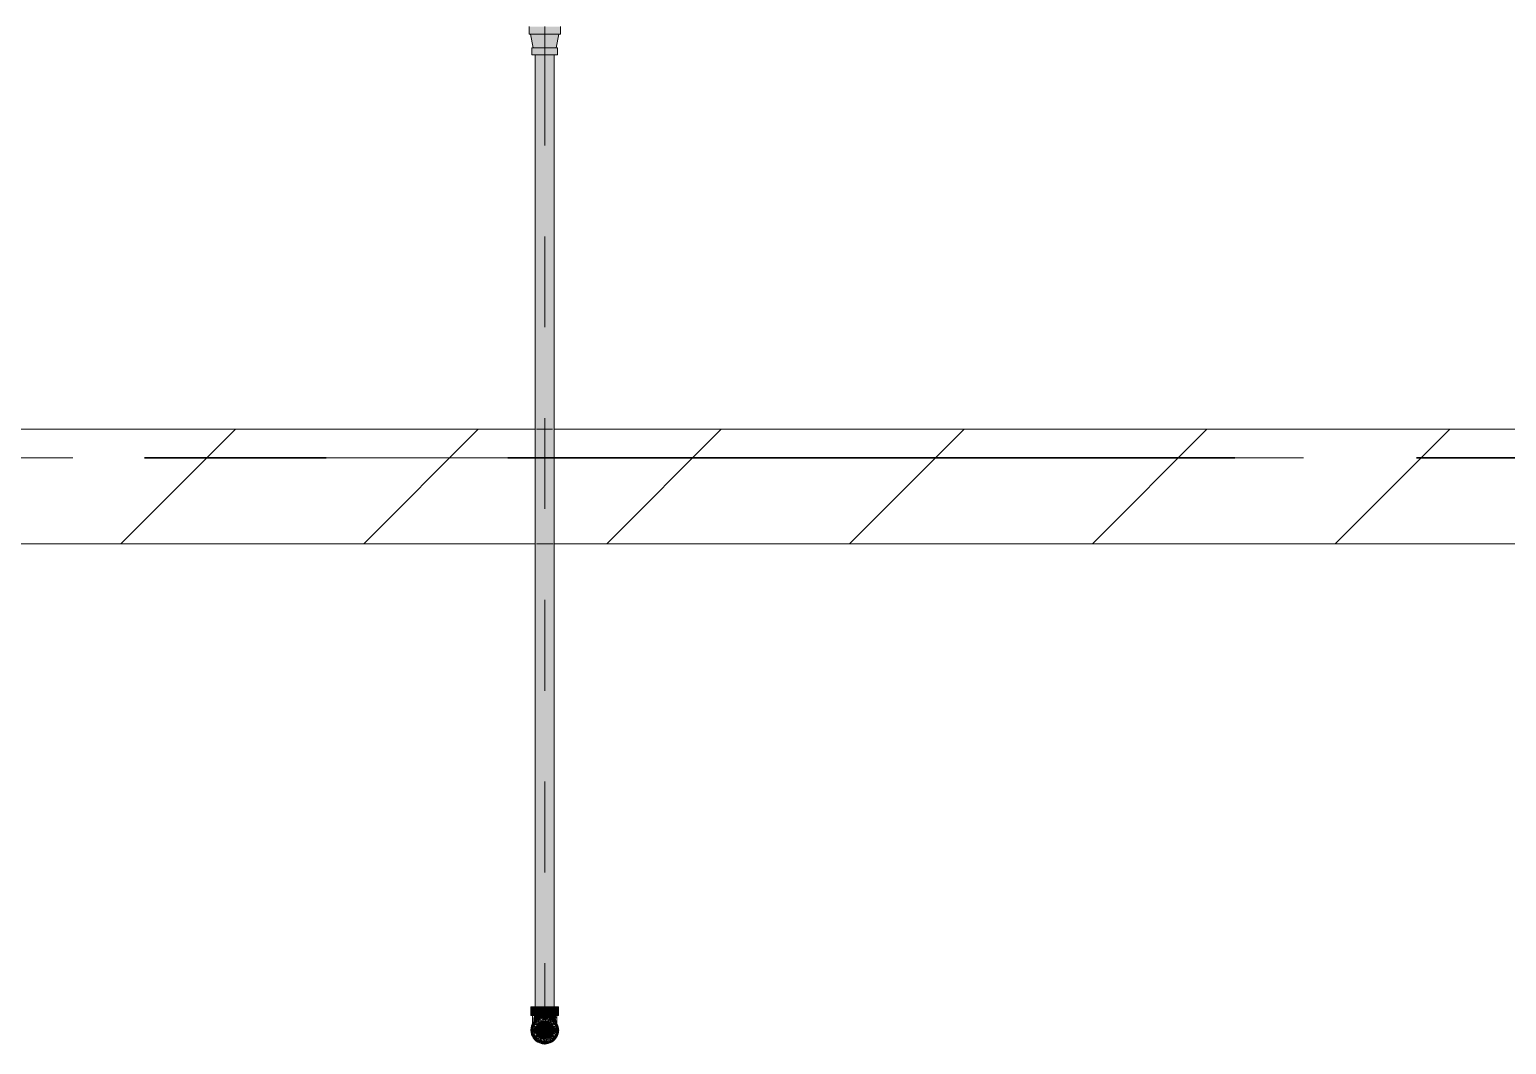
# Model space of a CAD drawing. Header units: millimetres. Extents: x -4000 to 187956, y -58990 to 162485.
# Drawn here: x 78350 to 80930, y 126425 to 128198 of the extents above; entities that cross this region are included whole.
import ezdxf

# ---------------------------------------------------------------- set-up
doc = ezdxf.new("R2010")
doc.units = ezdxf.units.MM
for name, pattern in [('Dash 1_16_', [317.5, 158.75, -158.75]), ('Grid Line', [2222.5, 1270, -317.5, 317.5, -317.5]), ('Grid Line 12_5mm', [2150, 1250, -300, 300, -300])]:
    doc.linetypes.add(name, pattern=pattern)
for name, color, linetype, lineweight in [('A-WALL', 113, 'Continuous', 13), ('A-WALL-PATT', 111, 'Continuous', 13), ('F-SPRN', 3, 'Continuous', 9), ('P-PIPE', 3, 'Continuous', 9), ('P-PIPE-CNTR', 3, 'Continuous', 9), ('S-GRID', 1, 'Continuous', 30)]:
    doc.layers.add(name, color=color, linetype=linetype, lineweight=lineweight)

# ---------------------------------------------------------------- blocks, each defined once
blk = doc.blocks.new('CMF2_NHAXUONG_A_rvt-1-FFS - TANG 1')
at = {"layer": 'A-WALL-PATT', "lineweight": 9}
h = blk.add_hatch(dxfattribs=at)
h.set_pattern_fill('FP_12', color=250, style=0, pattern_type=2)
h.set_pattern_definition([(45, (0, 0), (-212.13203, 212.13203), [])])
h.paths.add_polyline_path([(68581, 127300.1), (97082.8, 127300.1), (97082.8, 127500.1), (67049.8, 127500.1), (67049.8, 127300.1)])
h.paths.add_polyline_path([(43638.6, 127300.1), (63049.8, 127300.1), (63049.8, 127500.1), (43549.8, 127500.1), (43549.8, 127300.1)])
at = {"layer": 'A-WALL', "color": 50, "lineweight": 15}
for p, q in [((79233.5, 127500.1), (76766.5, 127500.1)), ((81733.5, 127500.1), (79266.5, 127500.1)), ((76766.7, 127300.1), (79233.3, 127300.1)), ((79266.7, 127300.1), (81733.3, 127300.1))]:
    blk.add_line(p, q, dxfattribs=at)
at = {"layer": 'A-WALL', "color": 35, "lineweight": 15}
for p, q in [((79233.5, 127500.1), (76766.5, 127500.1)), ((81733.5, 127500.1), (79266.5, 127500.1)), ((76766.7, 127300.1), (79233.3, 127300.1)), ((79266.7, 127300.1), (81733.3, 127300.1))]:
    blk.add_line(p, q, dxfattribs=at)
at = {"layer": 'A-WALL', "color": 14, "lineweight": 15}
for p, q in [((79237.1, 127500.1), (79235.5, 127500.1)), ((79263.4, 127500.1), (79238.2, 127500.1)), ((79235.5, 127300.1), (79264.5, 127300.1))]:
    blk.add_line(p, q, dxfattribs=at)
at = {"layer": 'A-WALL', "color": 15, "lineweight": 15}
for p, q in [((79237.1, 127500.1), (79235.5, 127500.1)), ((79263.4, 127500.1), (79238.2, 127500.1)), ((79235.5, 127300.1), (79264.5, 127300.1))]:
    blk.add_line(p, q, dxfattribs=at)
at = {"layer": 'S-GRID', "linetype": 'Grid Line 12_5mm', "lineweight": 9}
blk.add_line((-824.3, 127450), (183641.1, 127450), dxfattribs=at)
blk = doc.blocks.new('Sprinkler_Up - DN20-V245-FFS - TANG 1')
at = {"layer": 'F-SPRN', "transparency": 33554534}
for points in [[(-13.5, 0), (-3.9, 0.7), (-1.7, 2.9), (-1.2, 3.5), (-0.6, 4), (0.6, 4), (1.2, 3.5), (1.7, 2.9), (4.6, 0), (22.2, 0), (18, 13.1), (6.9, 21.2), (-6.9, 21.2), (-18.4, 11.9), (-22.2, 0)], [(0, -21.2), (6.9, -21.2), (18, -13.1), (22.2, 0), (3.9, -0.7), (1.7, -2.9), (1.2, -3.5), (0.6, -4), (-0.6, -4), (-1.2, -3.5), (-1.7, -2.9), (-4.6, 0), (-22.2, 0), (-18, -13.1), (-6.9, -21.2)], [(0, -16.7), (4.3, -16.1), (11.8, -11.8), (16.1, -4.3), (16.1, 4.3), (11.7, 11.9), (8.3, 14.4), (0, 16.7), (-4.3, 16.1), (-11.8, 11.8), (-16.1, 4.3), (-16.1, -4.3), (-11.8, -11.8), (-8.3, -14.4)], [(0, -15.6), (7.8, -13.5), (13.5, -7.8), (15.1, -4), (15.1, 4), (13.5, 7.8), (7.8, 13.5), (0, 15.6), (-9.9, 11.9), (-11, 11), (-15.1, 4), (-15.1, -4), (-11, -11), (-7.8, -13.5)], [(-10.9, -5.5), (-10.9, 5.4), (-14.5, 5.4), (-14.5, -5.5)], [(-7.7, -5.5), (-7.7, 5.4), (-10.9, 5.4), (-10.9, -5.5)], [(0, -5.5), (0, 5.4), (-7.7, 5.4), (-7.7, -5.5)], [(0, 0), (5.7, 0), (2.9, 4.9), (-2.9, 4.9), (-5.7, 0)], [(-2.9, -4.9), (2.9, -4.9), (5.7, 0), (-5.7, 0)], [(0, 0), (4.6, 0), (0, 4.6), (-4.6, 0)], [(0, -4.6), (4.6, 0), (-4.6, 0)], [(0, -2.6), (1.3, 0), (-1.8, 0)], [(-1.3, 0), (1.8, 0), (0, 2.6)], [(7.7, -5.5), (7.7, 5.4), (0, 5.4), (0, -5.5)], [(10.9, -5.5), (10.9, 5.4), (7.7, 5.4), (7.7, -5.5)], [(14.5, -5.5), (14.5, 5.4), (10.9, 5.4), (10.9, -5.5)]]:
    blk.add_hatch(color=1, dxfattribs=at).paths.add_polyline_path(points)
at = {"layer": 'F-SPRN', "color": 1}
for p, q in [((-11.5, 5.4), (-14.5, 5.4)), ((-14.5, 5.4), (-11.3, 5.4)), ((-14.5, 5.4), (-14.5, 3.7)), ((-14.5, 3.3), (-14.5, 0)), ((-11.5, 5.4), (-11.5, 4)), ((-10.9, 1.9), (-10.9, 3.6)), ((-10.8, 5.4), (-8, 5.4)), ((-8.1, 5.4), (-10.8, 5.4)), ((-8.1, 5.4), (-8.1, 2.8)), ((-8.1, 2.5), (-8.1, 0.7)), ((-7.7, 4.8), (-7.7, 2.7)), ((-7.7, 4.8), (-7.7, 2.7)), ((-7.7, 2.1), (-7.7, 0.5)), ((-7.7, 2.1), (-7.7, 0.5)), ((-6.7, 5.4), (-4.7, 5.4)), ((-5.8, 3.8), (-5.8, 2.2)), ((-2.1, 0), (-2.1, 0)), ((-2.1, 0), (-2.1, -0.1)), ((0, 2.1), (-0.1, 2.1)), ((2.1, 0), (2.1, 0.1)), ((2.1, 0), (2.1, 0)), ((4.7, 5.4), (6.5, 5.4)), ((7.7, 5.4), (10.8, 5.4)), ((7.7, 5.2), (7.7, 2.7)), ((7.7, 5.2), (7.7, 2.7)), ((7.7, 2.3), (7.7, 0.5)), ((7.7, 2.3), (7.7, 0.5)), ((10.8, 5.4), (8.1, 5.4)), ((8.1, 5.4), (8.1, 2.8)), ((8.1, 2.5), (8.1, 0.4)), ((10.9, 5.4), (14.5, 5.4)), ((10.9, 3.6), (10.9, 0.2)), ((14.5, 5.4), (11.5, 5.4)), ((11.5, 5.4), (11.5, 4)), ((11.5, 3), (11.5, 0.2)), ((14.5, 5.4), (14.5, -5.5)), ((-14.5, -1.3), (-14.5, -3.7)), ((-11.1, -5.5), (-14.5, -5.5)), ((-14.5, -5.5), (-11.5, -5.5)), ((-10.9, -2.6), (-10.9, -1.3)), ((-10.8, -5.5), (-8.1, -5.5)), ((-7.8, -5.5), (-10.8, -5.5)), ((-8.1, -4.2), (-8.1, -5.5)), ((-7.7, -2.7), (-7.7, -4)), ((-7.7, -2.7), (-7.7, -4)), ((-7, -5.5), (-5.8, -5.5)), ((-4.8, -5.5), (-7, -5.5)), ((-5.8, -2.3), (-5.8, -3.8)), ((-2.1, -0.3), (-2, -0.4)), ((-2, -0.4), (-2, -0.5)), ((-2, -0.5), (-2, -0.6)), ((-2, -0.6), (-2, -0.7)), ((-2, -0.7), (-1.9, -0.7)), ((-1.9, -0.7), (-1.9, -0.8)), ((-1.9, -0.8), (-1.9, -0.9)), ((-1.9, -0.9), (-1.8, -1)), ((-1.8, -1), (-1.8, -1.1)), ((-1.8, -1), (-1.8, -1)), ((-1.8, -1.1), (-1.7, -1.2)), ((-1.7, -1.2), (-1.6, -1.3)), ((-1.7, -1.2), (-1.7, -1.2)), ((-1.6, -1.3), (-1.6, -1.4)), ((-1.6, -1.4), (-1.5, -1.4)), ((-1.5, -1.4), (-1.4, -1.5)), ((-1.4, -1.5), (-1.3, -1.6)), ((-1.4, -1.5), (-1.4, -1.5)), ((-1.3, -1.6), (-1.3, -1.7)), ((-1.3, -1.7), (-1.2, -1.7)), ((-1.2, -1.7), (-1.1, -1.7)), ((-1.1, -1.7), (-1.1, -1.8)), ((-1.1, -1.8), (-1, -1.8)), ((-1, -1.8), (-0.9, -1.9)), ((-0.9, -1.9), (-0.8, -1.9)), ((-0.8, -1.9), (-0.7, -2)), ((-0.8, -1.9), (-0.8, -1.9)), ((-0.7, -2), (-0.6, -2)), ((-0.6, -2), (-0.5, -2)), ((-0.5, -2), (-0.4, -2)), ((-0.4, -2), (-0.3, -2.1)), ((-0.4, -2), (-0.4, -2)), ((-0.3, -2.1), (-0.2, -2.1)), ((-0.2, -2.1), (-0.1, -2.1)), ((-0.1, -2.1), (0, -2.1)), ((0, -2.1), (0.1, -2.1)), ((0.1, -2.1), (0.2, -2.1)), ((0.1, -2.1), (0.1, -2.1)), ((0.2, -2.1), (0.3, -2.1)), ((0.3, -2.1), (0.4, -2)), ((0.4, -2), (0.5, -2)), ((0.5, -2), (0.6, -2)), ((0.6, -2), (0.7, -2)), ((0.6, -2), (0.6, -2)), ((0.7, -2), (0.8, -1.9)), ((0.8, -1.9), (0.9, -1.9)), ((0.9, -1.9), (1, -1.8)), ((0.9, -1.9), (0.9, -1.9)), ((1, -1.8), (1.1, -1.8)), ((1.1, -1.8), (1.2, -1.7)), ((1.2, -1.7), (1.3, -1.6)), ((1.2, -1.7), (1.2, -1.7)), ((1.3, -1.6), (1.4, -1.6)), ((1.4, -1.5), (1.5, -1.5)), ((1.4, -1.6), (1.4, -1.5)), ((1.5, -1.4), (1.6, -1.3)), ((1.5, -1.5), (1.5, -1.4)), ((1.6, -1.3), (1.7, -1.2)), ((1.6, -1.3), (1.6, -1.3)), ((1.7, -1.1), (1.8, -1.1)), ((1.7, -1.2), (1.7, -1.1)), ((1.8, -1), (1.9, -0.9)), ((1.8, -1.1), (1.8, -1)), ((1.9, -0.8), (2, -0.7)), ((1.9, -0.8), (1.9, -0.8)), ((1.9, -0.9), (1.9, -0.8)), ((2, -0.4), (2.1, -0.3)), ((2, -0.5), (2, -0.4)), ((2, -0.5), (2, -0.5)), ((2, -0.6), (2, -0.5)), ((2, -0.7), (2, -0.6)), ((2.1, -0.1), (2.1, 0)), ((2.1, -0.2), (2.1, -0.1)), ((2.1, -0.3), (2.1, -0.2)), ((7, -5.5), (4.8, -5.5)), ((5.8, -2.2), (5.8, -3.8)), ((5.8, -5.5), (7, -5.5)), ((7.7, -0.5), (7.7, -2.3)), ((7.7, -0.5), (7.7, -2.3)), ((7.7, -2.7), (7.7, -5.4)), ((7.7, -2.7), (7.7, -5.4)), ((10.8, -5.5), (7.7, -5.5)), ((8.1, -0.4), (8.1, -2.5)), ((8.1, -2.8), (8.1, -5.5)), ((8.1, -5.5), (10.8, -5.5)), ((10.9, -0.2), (10.9, -3.6)), ((14.5, -5.5), (10.9, -5.5)), ((11.5, -0.2), (11.5, -3)), ((11.5, -4), (11.5, -5.5)), ((11.5, -5.5), (14.5, -5.5))]:
    blk.add_line(p, q, dxfattribs=at)
at = {"layer": 'F-SPRN', "color": 1, "flags": 128}
for points in [[(-0.6, 2), (-0.7, 2), (-0.8, 1.9), (-0.9, 1.9), (-0.9, 1.9), (-1, 1.8), (-1.1, 1.8), (-1.2, 1.7), (-1.2, 1.7), (-1.3, 1.6), (-1.4, 1.6), (-1.4, 1.5), (-1.5, 1.5), (-1.5, 1.4), (-1.6, 1.3), (-1.6, 1.3), (-1.7, 1.2), (-1.7, 1.1), (-1.8, 1.1), (-1.8, 1), (-1.9, 0.9), (-1.9, 0.8), (-1.9, 0.8), (-2, 0.7), (-2, 0.6), (-2, 0.5), (-2, 0.5), (-2, 0.4), (-2.1, 0.3), (-2.1, 0.2), (-2.1, 0.1), (-2.1, 0)], [(-0.5, 2), (-0.6, 2), (-0.6, 2)], [(-0.1, 2.1), (-0.1, 2.1), (-0.2, 2.1), (-0.3, 2.1), (-0.4, 2), (-0.5, 2)], [(2.1, 0.1), (2.1, 0.2), (2.1, 0.2), (2.1, 0.3), (2, 0.4), (2, 0.5), (2, 0.6), (2, 0.7), (1.9, 0.7), (1.9, 0.8), (1.9, 0.9), (1.8, 1), (1.8, 1), (1.8, 1.1), (1.7, 1.2), (1.7, 1.2), (1.6, 1.3), (1.6, 1.4), (1.5, 1.4), (1.4, 1.5), (1.4, 1.5), (1.3, 1.6), (1.3, 1.7), (1.2, 1.7), (1.1, 1.7), (1.1, 1.8), (1, 1.8), (0.9, 1.9), (0.8, 1.9), (0.8, 1.9), (0.7, 2), (0.6, 2), (0.5, 2), (0.4, 2), (0.4, 2), (0.3, 2.1), (0.2, 2.1), (0.1, 2.1), (0, 2.1)], [(-2.1, -0.1), (-2.1, -0.2), (-2.1, -0.2), (-2.1, -0.3)]]:
    blk.add_lwpolyline(points, dxfattribs=at)
at = {"layer": 'F-SPRN', "color": 1}
for radius, start, end in [(22.2, 360, 180), (21.9, 165.6773, 179.2615), (21.9, 146.7912, 164.8151), (21.9, 144, 146.7912), (21.9, 126.6942, 143.2701), (16.7, 167.6802, 180), (16.7, 167.6802, 180), (16.7, 155.3879, 164.9693), (16.7, 155.3879, 164.9693), (15.6, 166.4265, 180), (15.6, 166.4265, 180), (15.6, 150.9409, 165), (15.6, 159.6139, 165), (16.7, 136.7213, 149.931), (16.7, 136.7213, 149.931), (15.6, 150.9409, 156.3845), (15.6, 138.4214, 150), (15.6, 138.4214, 150), (21.9, 108.2621, 125.7507), (16.7, 134.4938, 135), (16.7, 134.4938, 135), (15.6, 129.9005, 135), (15.6, 129.9005, 135), (16.7, 121.4181, 130.5751), (16.7, 121.4181, 130.5751), (15.6, 120.5262, 126.205), (15.6, 120.5262, 126.205), (16.7, 106.5995, 120), (16.7, 106.5995, 120), (15.6, 114.4363, 119.9813), (15.6, 114.4363, 119.9813), (21.9, 99.348, 107.901), (4.63, 155.7832, 180), (4.63, 155.7832, 180), (16.7, 96.4143, 105), (16.7, 96.4143, 105), (4.63, 109.0192, 138.2703), (4.63, 109.0192, 138.2703), (21.9, 90.145, 98.8503), (15.6, 95.5762, 100.6843), (15.6, 95.5762, 100.6843), (2.56, 109.0192, 168.8278), (2.56, 109.0192, 168.8278), (2.04, 109.0192, 180), (16.7, 83.0684, 90), (16.7, 83.0684, 90), (4.63, 17.9592, 90), (4.63, 17.9592, 90), (3.81, 57.0577, 90), (2.56, 14.5599, 90), (2.56, 14.5599, 90), (2.04, 10.4703, 90), (21.9, 72.5583, 89.4624), (15.6, 75.573, 80.5892), (15.6, 75.573, 80.5892), (3.81, 16.1605, 43.8358), (15.6, 67.5614, 74.5481), (15.6, 67.5614, 74.5481), (16.7, 60, 75), (16.7, 60, 75), (15.6, 60.0187, 65.5637), (15.6, 60.0187, 65.5637), (21.9, 54.2493, 71.7379), (15.6, 53.795, 60), (15.6, 53.795, 60), (16.7, 49.4249, 58.5819), (16.7, 49.4249, 58.5819), (15.6, 45, 50.0995), (15.6, 45, 50.0995), (16.7, 45, 45.5062), (16.7, 45, 45.5062), (15.6, 30, 41.5786), (15.6, 30, 41.5786), (16.7, 30, 43.2787), (16.7, 30, 43.2787), (21.9, 36.7299, 53.3058), (15.6, 23.6155, 29.5646), (15.6, 15, 29.5646), (15.6, 15, 20.3861), (16.7, 15, 24.6121), (16.7, 15, 24.6121), (15.6, 360, 13.6618), (15.6, 0, 13.6618), (16.7, 360, 12.3198), (16.7, 0, 12.3198), (21.9, 33.2088, 36), (21.9, 15.1849, 33.2088), (21.9, 0.7385, 14.3227), (22.2, 180, 360), (21.9, 180.7385, 194.3227), (21.9, 195.1849, 215.2302), (21.9, 216.7299, 233.3058), (16.7, 180, 192.3198), (16.7, 180, 192.3198), (16.7, 195.0307, 204.6121), (16.7, 195.0307, 204.6121), (15.6, 181.9082, 193.6618), (15.6, 181.9082, 193.6618), (15.6, 197.3339, 209.5646), (15.6, 197.3339, 209.5646), (16.7, 210.069, 223.2787), (16.7, 210.069, 223.2787), (15.6, 212.5472, 221.5786), (15.6, 212.5472, 221.5786), (21.9, 234.2493, 251.7379), (16.7, 229.4249, 238.5819), (16.7, 229.4249, 238.5819), (15.6, 233.795, 240), (15.6, 233.795, 240), (16.7, 240, 255), (16.7, 240, 255), (15.6, 240.0187, 254.5481), (15.6, 240.0187, 254.5481), (21.9, 252.5583, 269.4624), (4.63, 197.9592, 0), (4.63, 197.9592, 270), (15.6, 255, 267.64), (15.6, 255, 267.64), (3.81, 196.1605, 360), (2.56, 191.1677, 270), (2.56, 191.1677, 270), (2.04, 190.4703, 270), (16.7, 263.0684, 270), (16.7, 263.0684, 270), (4.63, 270, 360), (2.04, 270, 0), (2.56, 270, 0), (2.56, 270, 360), (21.9, 270.145, 278.8503), (15.6, 275.5762, 280.6843), (15.6, 275.5762, 280.6843), (16.7, 276.4143, 285), (16.7, 276.4143, 285), (21.9, 279.348, 287.901), (16.7, 286.5995, 300), (16.7, 286.5995, 300), (15.6, 294.4363, 299.9813), (15.6, 294.4363, 299.9813), (21.9, 288.2621, 305.7507), (15.6, 300, 313.2078), (15.6, 300, 313.2078), (16.7, 301.4181, 310.5751), (16.7, 301.4181, 310.5751), (15.6, 318.4214, 330), (15.6, 318.4214, 330), (16.7, 316.7213, 330), (16.7, 316.7213, 330), (21.9, 306.6942, 323.2701), (15.6, 330.4354, 345), (15.6, 330.4354, 336.3845), (15.6, 339.6139, 345), (15.6, 346.3382, 360), (15.6, 346.3382, 360), (16.7, 335.3879, 345), (16.7, 335.3879, 345), (16.7, 347.6802, 360), (16.7, 347.6802, 360), (21.9, 324.7698, 344.8151), (21.9, 345.6773, 359.2615)]:
    blk.add_arc((0, 0), radius, start, end, dxfattribs=at)
blk = doc.blocks.new('Steel_Transition_Threaded_HoaPhat - Standard-V246-FFS - TANG 1')
at = {"layer": 'P-PIPE', "lineweight": 13, "transparency": 33554534}
h = blk.add_hatch(color=1, dxfattribs=at)
h.paths.add_polyline_path([(79250, 126427.6), (79255.8, 126428.4), (79261.3, 126430.6), (79265.9, 126434.2), (79269.5, 126438.8), (79271.7, 126444.3), (79272.5, 126450.1), (79271.7, 126455.9), (79269, 126462), (79265.9, 126466), (79261.3, 126469.6), (79255.8, 126471.8), (79250, 126472.6), (79244.2, 126471.8), (79238.8, 126469.6), (79234.1, 126466), (79230.5, 126461.3), (79228.3, 126455.9), (79227.5, 126450.1), (79228.3, 126444.3), (79230.5, 126438.8), (79234.1, 126434.2), (79238.8, 126430.6), (79244.2, 126428.4)])
h.paths.add_polyline_path([(79250, 126430), (79244.8, 126430.7), (79240, 126432.7), (79235.8, 126435.9), (79232.6, 126440), (79230.6, 126444.9), (79229.9, 126450.1), (79230.6, 126455.3), (79234, 126462), (79235.8, 126464.3), (79240, 126467.5), (79244.8, 126469.5), (79250, 126470.2), (79255.2, 126469.5), (79260.1, 126467.5), (79266, 126462), (79267.4, 126460.1), (79269.4, 126455.3), (79270.1, 126450.1), (79269.4, 126444.9), (79267.4, 126440), (79264.2, 126435.9), (79260.1, 126432.7), (79255.2, 126430.7)])
for points in [[(79250, 126430), (79250, 126433.7), (79241.8, 126435.9), (79235.8, 126441.9), (79233.6, 126450.1), (79235.8, 126458.3), (79241.8, 126464.3), (79250, 126466.5), (79250, 126470.2), (79244.8, 126469.5), (79240, 126467.5), (79234, 126462), (79232.6, 126460.1), (79230.6, 126455.3), (79229.9, 126450.1), (79230.6, 126444.9), (79232.6, 126440), (79235.8, 126435.9), (79240, 126432.7), (79244.8, 126430.7)], [(79250, 126431.6), (79254.8, 126432.2), (79259.3, 126434.1), (79263.1, 126437), (79266, 126440.8), (79267.9, 126445.3), (79268.5, 126450.1), (79267.9, 126454.9), (79264, 126462), (79263.1, 126463.2), (79259.3, 126466.1), (79254.8, 126468), (79250, 126468.6), (79245.2, 126468), (79240.8, 126466.1), (79236, 126462), (79234, 126459.3), (79232.1, 126454.9), (79231.5, 126450.1), (79232.1, 126445.3), (79234, 126440.8), (79236.9, 126437), (79240.8, 126434.1), (79245.2, 126432.2)], [(79250, 126430), (79255.2, 126430.7), (79260.1, 126432.7), (79264.2, 126435.9), (79267.4, 126440), (79269.4, 126444.9), (79270.1, 126450.1), (79269.4, 126455.3), (79266, 126462), (79264.2, 126464.3), (79260.1, 126467.5), (79255.2, 126469.5), (79250, 126470.2), (79250, 126466.5), (79258.2, 126464.3), (79264.2, 126458.3), (79266.4, 126450.1), (79264.2, 126441.9), (79258.2, 126435.9), (79250, 126433.7)]]:
    blk.add_hatch(color=1, dxfattribs=at).paths.add_polyline_path(points)
at = {"layer": 'P-PIPE', "color": 20, "lineweight": 13}
for radius, start, end in [(22.5, 90, 270), (22.5, 165, 270), (22.5, 90, 165), (20.1, 166.0499, 193.9501), (20.1, 150, 162.7449), (18.5, 166.5939, 180), (18.5, 166.5939, 193.4061), (18.5, 157.6232, 165), (18.5, 157.6232, 165), (20.1, 143.4205, 148.1553), (16.4, 168.5467, 178.9063), (18.5, 139.7195, 150), (18.5, 139.7195, 150), (16.4, 158.0319, 163.506), (20.1, 128.8856, 139.8677), (16.4, 143.5463, 150), (18.5, 123.4976, 133.2041), (18.5, 123.4976, 133.2041), (16.4, 133.3918, 135), (20.1, 109.6859, 125.0043), (16.4, 121.0738, 128.0319), (18.5, 106.819, 120), (18.5, 106.819, 120), (16.4, 115.1607, 120), (16.4, 107.4657, 111.9681), (20.1, 100.9975, 105), (18.5, 91.4353, 103.2046), (18.5, 91.4353, 103.2046), (16.4, 96.2132, 104.6042), (20.1, 90.5246, 98.5089), (22.5, 315, 90), (22.5, 270, 90), (18.5, 78.0986, 90), (18.5, 78.0986, 90), (20.1, 75.0607, 87.9279), (18.5, 60, 75), (18.5, 60, 75), (16.4, 66.9681, 72.9388), (20.1, 54.9957, 75), (16.4, 50.4733, 56.6389), (18.5, 46.7959, 56.5024), (18.5, 46.7959, 56.5024), (16.4, 45, 46.6082), (20.1, 40.1323, 51.1144), (16.4, 30, 38.0319), (18.5, 30, 40.2805), (18.5, 30, 40.2805), (20.1, 31.8447, 36.5795), (16.4, 0, 8.0319), (18.5, 15, 22.3768), (18.5, 15, 22.3768), (20.1, 17.2551, 30), (18.5, 0, 13.4061), (18.5, 346.5939, 13.4061), (20.1, 346.0499, 13.9501), (20.1, 197.2551, 210), (18.5, 180, 193.4061), (18.5, 195, 202.3768), (18.5, 195, 202.3768), (20.1, 211.8447, 231.1144), (16.4, 184.8393, 191.4533), (18.5, 210, 223.5703), (18.5, 210, 223.5703), (16.4, 210.6635, 216.4537), (18.5, 226.7959, 236.5024), (18.5, 226.7959, 236.5024), (20.1, 234.9957, 255), (16.4, 230.4733, 236.6389), (18.5, 240, 255), (18.5, 240, 255), (16.4, 240, 246.5955), (16.4, 250.3629, 255), (20.1, 255.0607, 267.9279), (18.5, 258.0986, 270), (18.5, 258.0986, 270), (16.4, 264.1652, 268.506), (22.5, 270, 315), (20.1, 270.5246, 278.5089), (18.5, 271.4353, 283.2046), (18.5, 271.4353, 283.2046), (16.4, 276.2132, 283.9063), (20.1, 280.9975, 285), (16.4, 287.4657, 291.9681), (18.5, 286.819, 300), (18.5, 286.819, 300), (16.4, 293.4045, 300), (20.1, 289.6859, 305.0043), (18.5, 303.4976, 313.2041), (18.5, 303.4976, 313.2041), (20.1, 308.8856, 328.1553), (18.5, 316.4297, 330), (18.5, 316.4297, 330), (16.4, 338.0319, 342.8691), (16.4, 353.5463, 0), (18.5, 337.6232, 345), (18.5, 337.6232, 345), (20.1, 330, 342.7449), (18.5, 346.5939, 0)]:
    blk.add_arc((79250, 126450.1), radius, start, end, dxfattribs=at)
blk = doc.blocks.new('Steel_Elbow_Threaded_HoaPhat - Standard-V247-FFS - TANG 1')
at = {"layer": 'P-PIPE', "lineweight": 13, "transparency": 33554534}
for points in [[(79233, 126475.5), (79250, 126475.5), (79250, 126490.6), (79225.9, 126490.6), (79226.7, 126475.5), (79229.1, 126475.5)], [(79274.1, 126475.5), (79273.3, 126490.6), (79250, 126490.6), (79250, 126475.5), (79273.3, 126475.5)], [(79250, 126426), (79256.2, 126426.8), (79262.1, 126429.2), (79267.1, 126433), (79270.9, 126438), (79273.3, 126443.8), (79274.1, 126450.1), (79273.3, 126456.3), (79270.9, 126462.1), (79267.1, 126467.1), (79262.1, 126471), (79256.2, 126473.4), (79250, 126474.2), (79243.8, 126473.4), (79237.9, 126471), (79233, 126467.1), (79229, 126462), (79226.7, 126456.3), (79225.9, 126450.1), (79226.7, 126443.8), (79229.1, 126438), (79233, 126433), (79237.9, 126429.2), (79243.8, 126426.8)]]:
    blk.add_hatch(color=1, dxfattribs=at).paths.add_polyline_path(points)
h = blk.add_hatch(color=1, dxfattribs=at)
h.paths.add_polyline_path([(79242.8, 126470), (79240.3, 126470), (79244.1, 126471.9)])
h.paths.add_polyline_path([(79229.8, 126460.2), (79232.1, 126462), (79237.2, 126467.6), (79242.8, 126470), (79250, 126471.2), (79250, 126475.5), (79231.7, 126475.5), (79230.3, 126471.7), (79230.1, 126464.3), (79230, 126462)])
h = blk.add_hatch(color=1, dxfattribs=at)
h.paths.add_polyline_path([(79266.9, 126465.3), (79269.2, 126462), (79268.6, 126464.6)])
h.paths.add_polyline_path([(79270.9, 126458.6), (79270.6, 126467.2), (79269.5, 126466.8), (79269.4, 126470.9), (79270.7, 126471.2), (79269.6, 126475.5), (79250, 126475.5), (79250, 126471.2), (79257.2, 126470), (79255.9, 126471.9), (79263.4, 126467.2), (79267.4, 126463.1), (79266.2, 126468.2), (79269.6, 126462)])
at = {"layer": 'P-PIPE', "color": 20, "lineweight": 13}
for p, q in [((79225.9, 126490.6), (79225.9, 126475.5)), ((79233, 126490.6), (79225.9, 126490.6)), ((79250, 126490.6), (79225.9, 126490.6)), ((79237.9, 126490.6), (79233.8, 126490.6)), ((79243.8, 126490.6), (79238.2, 126490.6)), ((79250, 126490.6), (79243.8, 126490.6)), ((79256.2, 126490.6), (79250, 126490.6)), ((79274.1, 126490.6), (79250, 126490.6)), ((79261.8, 126490.6), (79256.2, 126490.6)), ((79266.2, 126490.6), (79262.1, 126490.6)), ((79274.1, 126490.6), (79267.1, 126490.6)), ((79274.1, 126475.5), (79274.1, 126490.6)), ((79225.9, 126475.5), (79231.5, 126475.5)), ((79225.9, 126475.5), (79250, 126475.5)), ((79242.8, 126475.5), (79228.9, 126475.5)), ((79228.9, 126461.8), (79228.9, 126462)), ((79228.9, 126460.9), (79228.9, 126461.8)), ((79228.9, 126455.1), (79228.9, 126455.7)), ((79228.9, 126454.5), (79228.9, 126455.1)), ((79228.9, 126454), (79228.9, 126454.5)), ((79228.9, 126452.5), (79228.9, 126453)), ((79228.9, 126452.1), (79228.9, 126452.5)), ((79228.9, 126451.7), (79228.9, 126452.1)), ((79231.5, 126475.5), (79233, 126475.5)), ((79232.8, 126475.5), (79231.7, 126475.5)), ((79236.4, 126475.5), (79233.8, 126475.5)), ((79234, 126475.5), (79237.9, 126475.5)), ((79242.8, 126475.5), (79236.4, 126475.5)), ((79237.9, 126475.5), (79242.7, 126475.5)), ((79250, 126475.5), (79243.7, 126475.5)), ((79250, 126475.5), (79243.7, 126475.5)), ((79243.8, 126475.5), (79250, 126475.5)), ((79250, 126475.5), (79256.2, 126475.5)), ((79250, 126475.5), (79274.1, 126475.5)), ((79256.3, 126475.5), (79250, 126475.5)), ((79256.3, 126475.5), (79250, 126475.5)), ((79263.6, 126475.5), (79257.2, 126475.5)), ((79268.3, 126475.5), (79257.2, 126475.5)), ((79257.3, 126475.5), (79262.1, 126475.5)), ((79262.1, 126475.5), (79266, 126475.5)), ((79266.2, 126475.5), (79263.6, 126475.5)), ((79267.1, 126475.5), (79269.7, 126475.5)), ((79268.3, 126475.5), (79267.2, 126475.5)), ((79269.9, 126475.5), (79268.3, 126475.5)), ((79270.8, 126475.5), (79268.3, 126475.5)), ((79269.7, 126475.5), (79274.1, 126475.5)), ((79270.8, 126475.5), (79269.9, 126475.5)), ((79271.2, 126475.5), (79270.8, 126475.5)), ((79271.2, 126462), (79271.2, 126461.2)), ((79271.2, 126462), (79271.2, 126462)), ((79271.2, 126461.2), (79271.2, 126460.3)), ((79271.2, 126458), (79271.2, 126457.3)), ((79271.2, 126455.9), (79271.2, 126455.3)), ((79271.2, 126455.3), (79271.2, 126454.7)), ((79271.2, 126454.7), (79271.2, 126454.1)), ((79271.2, 126453.1), (79271.2, 126452.6)), ((79271.2, 126452.6), (79271.2, 126452.2)), ((79271.2, 126452.2), (79271.2, 126451.8)), ((79228.9, 126451.4), (79228.9, 126451.7)), ((79228.9, 126451.1), (79228.9, 126451.4)), ((79228.9, 126450.4), (79228.9, 126450.6)), ((79228.9, 126450.3), (79228.9, 126450.4)), ((79228.9, 126450.2), (79228.9, 126450.3)), ((79228.9, 126450.1), (79228.9, 126450.2)), ((79228.9, 126450.1), (79228.9, 126450.1)), ((79228.9, 126449.9), (79228.9, 126450.1)), ((79228.9, 126449), (79228.9, 126449.9)), ((79228.9, 126448.2), (79228.9, 126449)), ((79229, 126447.3), (79228.9, 126448.2)), ((79229.2, 126446.5), (79229, 126447.3)), ((79229.3, 126445.7), (79229.2, 126446.5)), ((79229.5, 126444.8), (79229.3, 126445.7)), ((79229.7, 126444), (79229.5, 126444.8)), ((79230, 126443.2), (79229.7, 126444)), ((79230.3, 126442.4), (79230, 126443.2)), ((79231.3, 126440.1), (79231, 126440.9)), ((79231.8, 126439.4), (79231.3, 126440.1)), ((79232.2, 126438.7), (79231.8, 126439.4)), ((79234.3, 126436), (79233.7, 126436.6)), ((79234.8, 126435.4), (79234.3, 126436)), ((79235.4, 126434.8), (79234.8, 126435.4)), ((79236.1, 126434.2), (79235.4, 126434.8)), ((79236.7, 126433.6), (79236.1, 126434.2)), ((79237.4, 126433.1), (79236.7, 126433.6)), ((79238.1, 126432.6), (79237.4, 126433.1)), ((79238.8, 126432.2), (79238.1, 126432.6)), ((79241, 126431), (79240.2, 126431.3)), ((79241.8, 126430.6), (79241, 126431)), ((79242.6, 126430.3), (79241.8, 126430.6)), ((79243.3, 126430), (79242.6, 126430.3)), ((79245.8, 126429.4), (79245, 126429.5)), ((79246.6, 126429.2), (79245.8, 126429.4)), ((79249.2, 126429), (79248.3, 126429)), ((79250, 126428.9), (79249.2, 126429)), ((79250.2, 126428.9), (79250, 126428.9)), ((79251.1, 126429), (79250.2, 126428.9)), ((79251.9, 126429), (79251.1, 126429)), ((79252.8, 126429.1), (79251.9, 126429)), ((79253.6, 126429.2), (79252.8, 126429.1)), ((79254.4, 126429.4), (79253.6, 126429.2)), ((79255.3, 126429.6), (79254.4, 126429.4)), ((79257.7, 126430.4), (79256.9, 126430.1)), ((79258.4, 126430.7), (79257.7, 126430.4)), ((79259.2, 126431.1), (79258.4, 126430.7)), ((79260, 126431.4), (79259.2, 126431.1)), ((79260.7, 126431.8), (79260, 126431.4)), ((79261.4, 126432.3), (79260.7, 126431.8)), ((79262.1, 126432.8), (79261.4, 126432.3)), ((79262.8, 126433.3), (79262.1, 126432.8)), ((79263.5, 126433.8), (79262.8, 126433.3)), ((79264.1, 126434.3), (79263.5, 126433.8)), ((79264.7, 126434.9), (79264.1, 126434.3)), ((79265.3, 126435.5), (79264.7, 126434.9)), ((79265.9, 126436.1), (79265.3, 126435.5)), ((79266.4, 126436.8), (79265.9, 126436.1)), ((79267, 126437.5), (79266.4, 126436.8)), ((79267.5, 126438.1), (79267, 126437.5)), ((79267.9, 126438.9), (79267.5, 126438.1)), ((79269.1, 126441.1), (79268.8, 126440.3)), ((79269.5, 126441.9), (79269.1, 126441.1)), ((79269.8, 126442.6), (79269.5, 126441.9)), ((79270.1, 126443.4), (79269.8, 126442.6)), ((79270.3, 126444.2), (79270.1, 126443.4)), ((79270.5, 126445.1), (79270.3, 126444.2)), ((79270.7, 126445.9), (79270.5, 126445.1)), ((79270.9, 126446.7), (79270.7, 126445.9)), ((79271.2, 126450.1), (79271.1, 126449.2)), ((79271.1, 126449.2), (79271.1, 126448.4)), ((79271.2, 126451.8), (79271.2, 126451.5)), ((79271.2, 126451.5), (79271.2, 126451.2)), ((79271.2, 126451.2), (79271.2, 126450.9)), ((79271.2, 126450.5), (79271.2, 126450.3)), ((79271.2, 126450.3), (79271.2, 126450.2)), ((79271.2, 126450.2), (79271.2, 126450.1)), ((79271.2, 126450.1), (79271.2, 126450.1))]:
    blk.add_line(p, q, dxfattribs=at)
at = {"layer": 'P-PIPE', "color": 20, "lineweight": 13, "flags": 128}
for points in [[(79228.9, 126462), (79228.9, 126462.6), (79228.9, 126463.5), (79228.9, 126464.4), (79228.9, 126465.4), (79228.9, 126466.3), (79228.9, 126467.3), (79228.9, 126468.2), (79228.9, 126469.2), (79228.9, 126470.2), (79228.9, 126471.2), (79228.9, 126472.2), (79228.9, 126473.2), (79228.9, 126474.2), (79228.9, 126475.2), (79228.9, 126475.5)], [(79228.9, 126455.7), (79228.9, 126456.4), (79228.9, 126457.1), (79228.9, 126457.8), (79228.9, 126458.5), (79228.9, 126459.3), (79228.9, 126460.1), (79228.9, 126460.9)], [(79228.9, 126453), (79228.9, 126453.4), (79228.9, 126454)], [(79271.2, 126475.5), (79271.2, 126474.5), (79271.2, 126473.5), (79271.2, 126472.5), (79271.2, 126471.5), (79271.2, 126470.5), (79271.2, 126469.5), (79271.2, 126468.5), (79271.2, 126467.5), (79271.2, 126466.6), (79271.2, 126465.6), (79271.2, 126464.7), (79271.2, 126463.8), (79271.2, 126462.9), (79271.2, 126462)], [(79271.2, 126460.3), (79271.2, 126459.5), (79271.2, 126458.7), (79271.2, 126458)], [(79271.2, 126457.3), (79271.2, 126456.6), (79271.2, 126455.9)], [(79271.2, 126454.1), (79271.2, 126453.6), (79271.2, 126453.1)], [(79228.9, 126450.6), (79228.9, 126450.8), (79228.9, 126451.1)], [(79231, 126440.9), (79230.6, 126441.6), (79230.3, 126442.4)], [(79233.7, 126436.6), (79233.2, 126437.3), (79232.7, 126438), (79232.2, 126438.7)], [(79240.2, 126431.3), (79239.5, 126431.7), (79238.8, 126432.2)], [(79245, 126429.5), (79244.2, 126429.8), (79243.3, 126430)], [(79248.3, 126429), (79247.5, 126429.1), (79246.6, 126429.2)], [(79256.9, 126430.1), (79256.1, 126429.8), (79255.3, 126429.6)], [(79268.8, 126440.3), (79268.4, 126439.6), (79267.9, 126438.9)], [(79271.1, 126448.4), (79271, 126447.6), (79270.9, 126446.7)], [(79271.2, 126450.9), (79271.2, 126450.7), (79271.2, 126450.5)]]:
    blk.add_lwpolyline(points, dxfattribs=at)
at = {"layer": 'P-PIPE', "color": 20, "lineweight": 13}
for radius, start, end in [(24.1, 90, 270), (24.1, 165, 195), (24.1, 150.4645, 165), (21.1, 172.25, 178.0438), (24.1, 150, 150.4645), (24.1, 135, 150), (21.1, 165.7465, 170), (21.1, 150.0076, 164.9665), (24.1, 105, 135), (21.1, 130, 141.5854), (21.1, 112.9377, 125.8024), (24.1, 90, 105), (21.1, 99.9464, 104.9657), (21.1, 90, 98.9621), (24.1, 75, 90), (24.1, 270, 90), (21.1, 75.0343, 90), (24.1, 270, 29.5355), (24.1, 45, 75), (21.1, 60.7988, 67.6705), (21.1, 54.1976, 59.9895), (21.1, 38.4146, 50), (24.1, 30, 45), (21.1, 15.0335, 29.9924), (24.1, 29.5355, 30), (21.1, 1.9562, 7.75), (24.1, 195, 210), (21.1, 181.9711, 187.2923), (24.1, 210, 225), (21.1, 190, 194.2657), (21.1, 195.0455, 203.6505), (21.1, 205.3748, 209.9974), (21.1, 213.7495, 218.4271), (24.1, 225, 255), (21.1, 218.9611, 230), (21.1, 234.2198, 247.0686), (24.1, 255, 270), (21.1, 255.037, 270), (21.1, 271.1041, 276.3537), (21.1, 279.9303, 284.963), (21.1, 292.3235, 303.6981), (21.1, 310, 321.0389), (21.1, 321.5729, 325.795), (21.1, 330.0026, 334.1966), (21.1, 336.3495, 344.9545), (21.1, 345.7343, 350), (21.1, 352.7077, 358.0289)]:
    blk.add_arc((79250, 126450.1), radius, start, end, dxfattribs=at)

msp = doc.modelspace()

# ---------------------------------------------------------------- block references
at = {"lineweight": 5}
msp.add_blockref('CMF2_NHAXUONG_A_rvt-1-FFS - TANG 1', (0, 0), dxfattribs=at)

# ---------------------------------------------------------------- next in the draw order: hatches: boundary and pattern name
at = {"layer": 'P-PIPE', "transparency": 33554534}
for points in [[(79222.7, 128190.2), (79277.4, 128190.2), (79276.4, 128203.5), (79222.7, 128203.5)], [(79250, 128166.3), (79270.1, 128166.3), (79273.9, 128190.2), (79225.2, 128190.2), (79230.6, 128166.3), (79244.8, 128166.3)], [(79227.5, 128154.5), (79272.5, 128154.5), (79271.7, 128166.3), (79227.5, 128166.3)], [(79250, 126490.6), (79250, 128154.5), (79233.3, 128154.5), (79233.9, 126490.6), (79245.7, 126490.6)], [(79250, 126490.6), (79266.7, 126490.6), (79266.1, 128154.5), (79250, 128154.5), (79250, 126608)], [(79241.7, 126435.6), (79242.8, 126437.6), (79241.7, 126441.7), (79242.8, 126445.9), (79245.8, 126449), (79257.2, 126454.3), (79258.4, 126458.4), (79257.2, 126462.6), (79255.9, 126464.3), (79250, 126466.8), (79241.7, 126464.6), (79235.5, 126458.4), (79233.3, 126450.1), (79235.5, 126441.7), (79238.2, 126438.3)], [(79250, 126433.4), (79258.4, 126435.6), (79261.8, 126438.3), (79266.1, 126445.8), (79266.1, 126454.4), (79261.7, 126462), (79258.4, 126464.6), (79250, 126466.8), (79245.7, 126466.2), (79238.2, 126461.9), (79233.9, 126454.4), (79233.9, 126445.8), (79238.2, 126438.3), (79241.7, 126435.6)]]:
    msp.add_hatch(color=1, dxfattribs=at).paths.add_polyline_path(points)

# ---------------------------------------------------------------- next in the draw order: linework, layer by layer
at = {"layer": 'P-PIPE', "color": 20, "lineweight": 13}
for p, q in [((79222.7, 128203.5), (79222.7, 128190.2)), ((79222.7, 128190.2), (79225, 128190.2)), ((79222.7, 128190.2), (79277.4, 128190.2)), ((79225.2, 128190.2), (79229.9, 128166.3)), ((79226.3, 128190.2), (79230.7, 128190.2)), ((79230.7, 128190.2), (79236.3, 128190.2)), ((79236.3, 128190.2), (79242.9, 128190.2)), ((79243.6, 128190.2), (79250, 128190.2)), ((79250, 128190.2), (79256.4, 128190.2)), ((79257.1, 128190.2), (79263.7, 128190.2)), ((79263.7, 128190.2), (79269.3, 128190.2)), ((79269.3, 128190.2), (79273.7, 128190.2)), ((79270.1, 128166.3), (79274.8, 128190.2)), ((79275, 128190.2), (79277.4, 128190.2)), ((79277.4, 128190.2), (79277.4, 128203.5)), ((79227.5, 128166.3), (79227.5, 128154.5)), ((79272.5, 128166.3), (79227.5, 128166.3)), ((79229.8, 128166.3), (79227.5, 128166.3)), ((79234.1, 128166.3), (79230.6, 128166.3)), ((79238.8, 128166.3), (79234.1, 128166.3)), ((79244.2, 128166.3), (79238.8, 128166.3)), ((79250, 128166.3), (79244.8, 128166.3)), ((79255.2, 128166.3), (79250, 128166.3)), ((79261.3, 128166.3), (79255.8, 128166.3)), ((79265.9, 128166.3), (79261.3, 128166.3)), ((79269.4, 128166.3), (79265.9, 128166.3)), ((79272.5, 128166.3), (79270.2, 128166.3)), ((79272.5, 128154.5), (79272.5, 128166.3)), ((79227.5, 128154.5), (79233.2, 128154.5)), ((79227.5, 128154.5), (79272.5, 128154.5)), ((79233.3, 128154.5), (79233.3, 126490.6)), ((79233.9, 128154.5), (79233.3, 128154.5)), ((79238.2, 128154.5), (79234, 128154.5)), ((79234.1, 128154.5), (79238.1, 128154.5)), ((79261.3, 128154.5), (79238.7, 128154.5)), ((79238.8, 128154.5), (79244.2, 128154.5)), ((79244.2, 128154.5), (79250, 128154.5)), ((79250, 128154.5), (79255.8, 128154.5)), ((79255.8, 128154.5), (79261.3, 128154.5)), ((79266, 128154.5), (79261.8, 128154.5)), ((79261.9, 128154.5), (79265.9, 128154.5)), ((79266.7, 128154.5), (79266.1, 128154.5)), ((79266.7, 126490.6), (79266.7, 128154.5)), ((79266.8, 128154.5), (79272.5, 128154.5)), ((79233.3, 126490.6), (79237.9, 126490.6)), ((79238.2, 126490.6), (79261.8, 126490.6)), ((79262.1, 126490.6), (79266.7, 126490.6))]:
    msp.add_line(p, q, dxfattribs=at)
at = {"layer": 'P-PIPE', "color": 1}
for centre, radius, start, end in [((79250, 126450.1), 16.7, 170.1108, 177.203), ((79250, 126450.1), 16.7, 157.579, 164.2722), ((79250, 126458.4), 8.35, 69.0027, 79.2369), ((79250, 126458.4), 8.35, 316.3183, 330), ((79250, 126458.4), 8.35, 25.3338, 30), ((79250, 126458.4), 8.35, 8.0385, 17.9918), ((79250, 126458.4), 8.35, 352.2824, 1.6717), ((79250, 126450.1), 16.7, 51.8726, 57.203), ((79250, 126450.1), 16.7, 39.3092, 45.2846), ((79250, 126450.1), 16.7, 32.3031, 39.2955), ((79250, 126450.1), 16.7, 23.314, 31.0974), ((79250, 126450.1), 16.7, 16.9375, 22.421), ((79250, 126450.1), 16.7, 4.3093, 9.8892), ((79250, 126450.1), 16.7, 182.797, 189.8892), ((79250, 126450.1), 16.7, 190.2154, 195.2487), ((79250, 126450.1), 16.7, 231.8726, 237.203), ((79250, 126441.7), 8.35, 172.0327, 181.5407), ((79250, 126441.7), 8.35, 199.9004, 209.0413), ((79250, 126441.7), 8.35, 131.0366, 150), ((79250, 126441.7), 8.35, 226.6998, 237.8461), ((79250, 126441.7), 8.35, 115.6806, 125.5287), ((79250, 126441.7), 8.35, 100.6842, 114.0387), ((79250, 126441.7), 8.35, 249.0027, 259.2369), ((79250, 126450.1), 16.7, 264.6626, 273.5288), ((79250, 126441.7), 8.35, 90, 100.6842), ((79250, 126458.4), 8.35, 270, 280.6842), ((79250, 126450.1), 16.7, 308.1274, 313.9683), ((79250, 126450.1), 16.7, 314.7154, 320.6908), ((79250, 126450.1), 16.7, 328.9026, 336.686), ((79250, 126450.1), 16.7, 337.2636, 343.0625)]:
    msp.add_arc(centre, radius, start, end, dxfattribs=at)
at = {"layer": 'P-PIPE-CNTR', "color": 20, "lineweight": 13}
for p, q in [((79250, 128203.5), (79250, 128154.5)), ((79250, 126490.6), (79250, 126475.5)), ((79250, 126475.5), (79250, 126474.1)), ((79250, 126474.1), (79250, 126472.3)), ((79250, 126472.2), (79250, 126470.8)), ((79250, 126469.7), (79250, 126467.9)), ((79250, 126464.4), (79250, 126462.9)), ((79250, 126461.3), (79250, 126459.4)), ((79250, 126458.8), (79250, 126457.5)), ((79250, 126457.5), (79250, 126454.1)), ((79250, 126452.5), (79250, 126451)), ((79250, 126450.7), (79250, 126450.1))]:
    msp.add_line(p, q, dxfattribs=at)
at = {"layer": 'P-PIPE-CNTR', "color": 1, "linetype": 'Dash 1_16_'}
for p, q in [((79250, 128154.5), (79250, 126490.6)), ((79250, 128154.5), (79250, 126490.6)), ((79250, 126472.6), (79250, 126475.1)), ((79250, 126471.2), (79250, 126472.6)), ((79250, 126468.6), (79250, 126470.2)), ((79250, 126463.6), (79250, 126465.2)), ((79250, 126459.8), (79250, 126462)), ((79250, 126455.5), (79250, 126459.1)), ((79250, 126452.6), (79250, 126454.3)), ((79250, 126450.1), (79250, 126452.1)), ((79225, 126450.1), (79227.5, 126450.1)), ((79227.8, 126450.1), (79231.5, 126450.1)), ((79231.5, 126450.1), (79233.3, 126450.1)), ((79236.9, 126450.1), (79240.4, 126450.1)), ((79240.4, 126450.1), (79242.3, 126450.1)), ((79245.4, 126450.1), (79247.6, 126450.1)), ((79248.7, 126450.1), (79250, 126450.1)), ((79250, 126448), (79250, 126450.1)), ((79250, 126450.1), (79251.3, 126450.1)), ((79250, 126445.9), (79250, 126447.5)), ((79250, 126441.1), (79250, 126444.6)), ((79250, 126438.1), (79250, 126440.4)), ((79250, 126435), (79250, 126436.5)), ((79250, 126432.2), (79250, 126433.4)), ((79250, 126430), (79250, 126431.6)), ((79250, 126427.6), (79250, 126428.9)), ((79250, 126425.1), (79250, 126427.6)), ((79251.8, 126450.1), (79254.6, 126450.1)), ((79255.7, 126450.1), (79263.5, 126450.1)), ((79266.4, 126450.1), (79268.5, 126450.1)), ((79268.5, 126450.1), (79272.2, 126450.1)), ((79272.5, 126450.1), (79275, 126450.1))]:
    msp.add_line(p, q, dxfattribs=at)
at = {"layer": 'S-GRID', "linetype": 'Grid Line'}
msp.add_line((-824.3, 127450), (183641.1, 127450), dxfattribs=at)

# ---------------------------------------------------------------- next in the draw order: block references
at = {"layer": 'F-SPRN', "color": 1}
msp.add_blockref('Sprinkler_Up - DN20-V245-FFS - TANG 1', (79250, 126450.1), dxfattribs=at)
at = {"layer": 'P-PIPE', "color": 20, "lineweight": 13}
for name in ['Steel_Elbow_Threaded_HoaPhat - Standard-V247-FFS - TANG 1', 'Steel_Transition_Threaded_HoaPhat - Standard-V246-FFS - TANG 1']:
    msp.add_blockref(name, (0, 0), dxfattribs=at)

doc.saveas('drawing.dxf')
